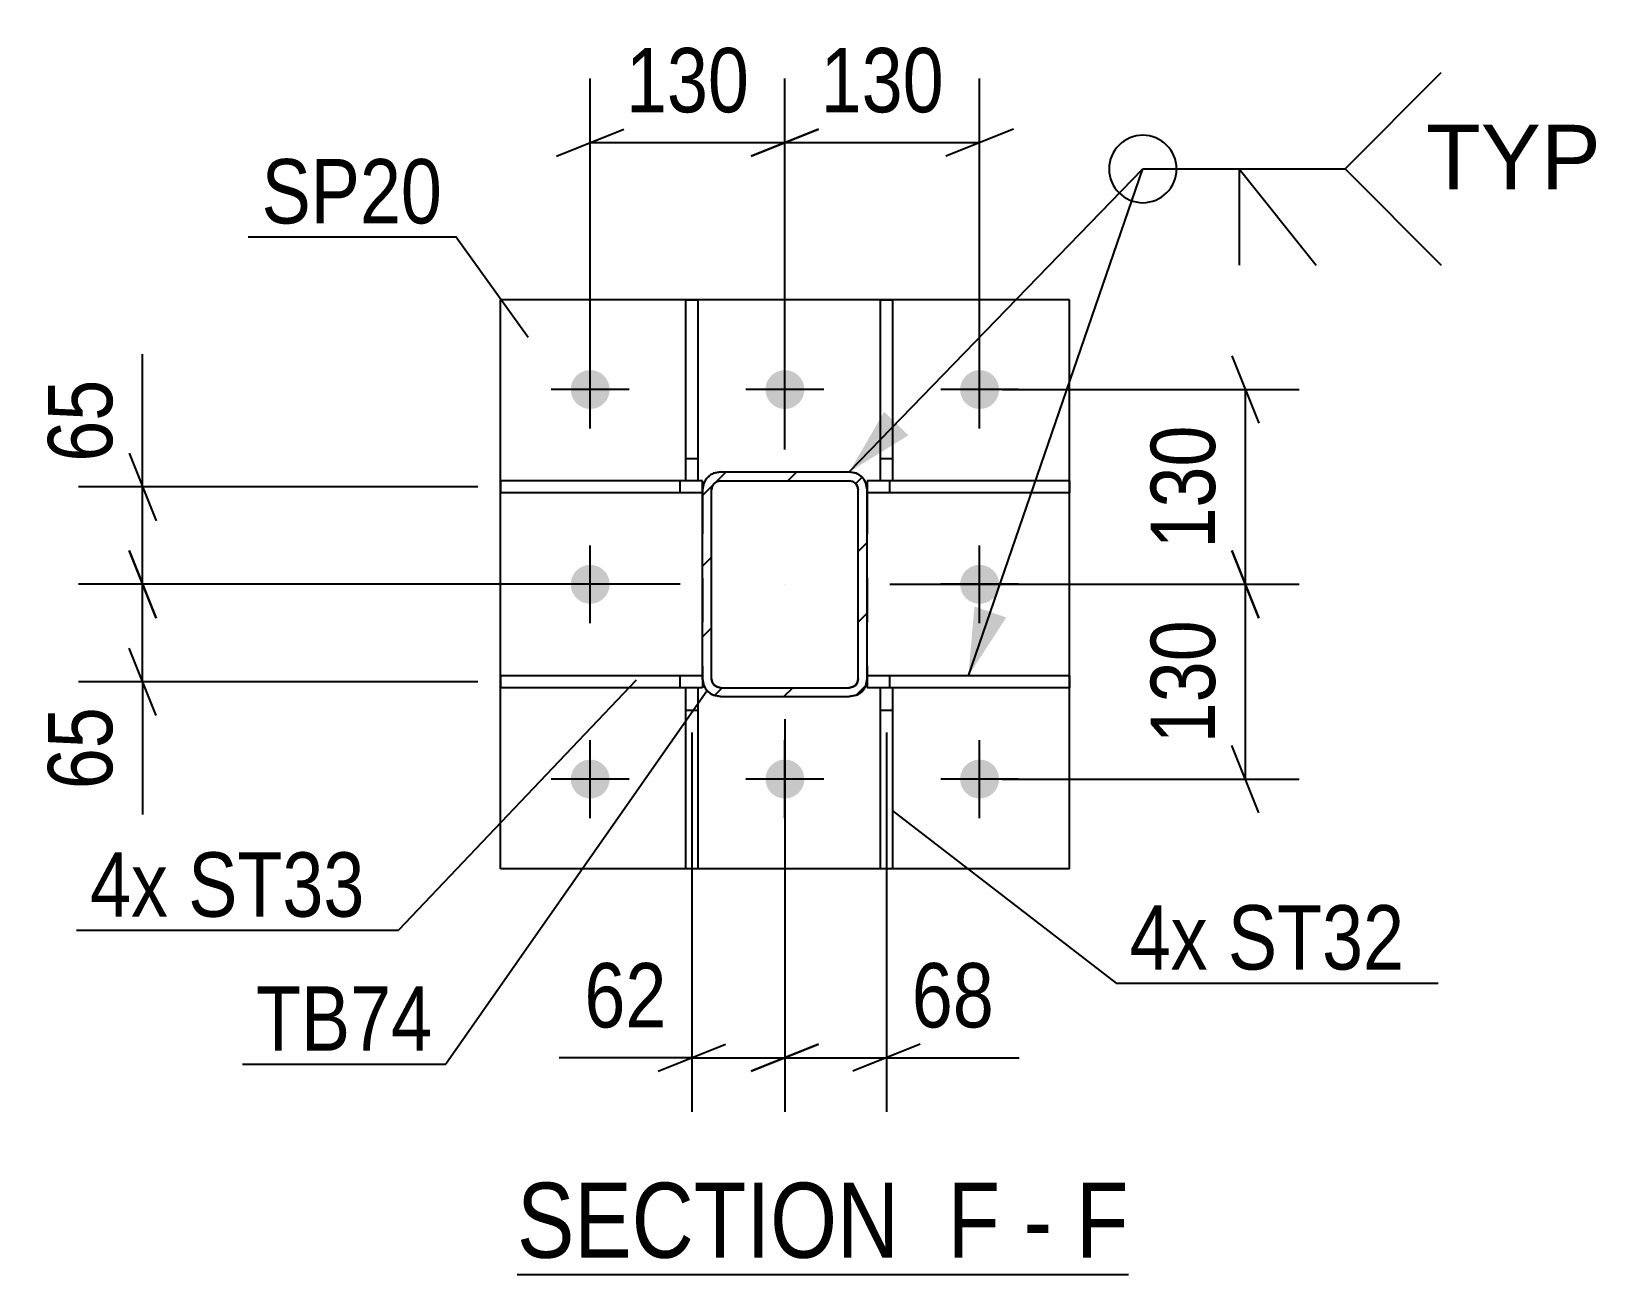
# Model space of a CAD drawing. Header units: millimetres. Extents: x 0 to 841, y 0 to 594.
# Drawn here: x 277.9 to 347.8, y 144.9 to 200.2 of the extents above; entities that cross this region are included whole.
import ezdxf

# ---------------------------------------------------------------- set-up
doc = ezdxf.new("R2010")
doc.units = ezdxf.units.MM
doc.linetypes.add('DXK_LINE_DOT2', pattern=[3.9198, 1.9599, -1.9599])
doc.linetypes.add('DXK_LINE_DOT3', pattern=[5.9187, 2.979, -0.9799, 0.9799, -0.9799])
doc.styles.add('Arial', font='ARIAL.TTF', dxfattribs={"height": 0.2})
doc.styles.add('Arial Narrow', font='ARIALN.TTF', dxfattribs={"height": 0.2})

# ---------------------------------------------------------------- blocks, each defined once
blk = doc.blocks.new('Unknown-318885939-17 - 2395')
at = {"color": 6, "linetype": 'Continuous'}
blk.add_line((299.522, 144.911), (326.738, 144.911), dxfattribs=at)
at = {"color": 0, "linetype": 'Continuous'}
for points in [[(317.63, 145.661), (317.63, 149.161), (299.522, 149.161), (299.522, 145.661)], [(321.021, 145.661), (321.021, 149.161), (318.68, 149.161), (318.68, 145.661)], [(323.346, 145.661), (323.346, 149.161), (322.071, 149.161), (322.071, 145.661)], [(326.738, 145.661), (326.738, 149.161), (324.396, 149.161), (324.396, 145.661)]]:
    blk.add_wipeout(points, dxfattribs=at)
at = {"color": 7, "linetype": 'Continuous', "style": 'Arial Narrow'}
for s, height, p in [('SECTION ', 3.3405, (299.522, 145.661)), ('F', 3.34, (318.68, 145.661)), ('F', 3.34, (324.396, 145.661)), ('-', 3.34, (322.071, 145.661))]:
    blk.add_text(s, height=height, dxfattribs=at).set_placement(p)
blk = doc.blocks.new('Part-318885939-2514 - 2395')
at = {"color": 2, "linetype": 'Continuous'}
for p, q in [((324.113, 180.228), (315.114, 180.228)), ((315.114, 180.228), (315.114, 179.827)), ((324.113, 180.228), (324.113, 179.695)), ((324.113, 179.695), (315.114, 179.695))]:
    blk.add_line(p, q, dxfattribs=at)
at = {"color": 7, "linetype": 'DXK_LINE_DOT2'}
for p, q in [((316.114, 179.695), (316.114, 180.228)), ((315.114, 179.827), (315.114, 179.695))]:
    blk.add_line(p, q, dxfattribs=at)
blk = doc.blocks.new('Bolt-318885939-2450 - 2395')
at = {"linetype": 'Continuous'}
for points in [[(301.913, 184.296, -1), (303.646, 184.296, -1)], [(310.58, 184.296, -1), (312.313, 184.296, -1)], [(319.246, 184.296, -1), (320.98, 184.296, -1)], [(301.913, 175.63, -1), (303.646, 175.63, -1)], [(319.246, 175.63, -1), (320.98, 175.63, -1)], [(301.913, 166.963, -1), (303.646, 166.963, -1)], [(310.58, 166.963, -1), (312.313, 166.963, -1)], [(319.246, 166.963, -1), (320.98, 166.963, -1)]]:
    blk.add_hatch(color=1, dxfattribs=at).paths.add_polyline_path(points)
at = {"color": 1, "linetype": 'Continuous'}
for p, q in [((302.78, 182.563), (302.78, 186.03)), ((311.446, 182.563), (311.446, 186.03)), ((320.113, 182.563), (320.113, 186.03)), ((304.513, 184.296), (301.046, 184.296)), ((313.18, 184.296), (309.713, 184.296)), ((321.846, 184.296), (318.38, 184.296)), ((302.78, 173.896), (302.78, 177.363)), ((320.113, 173.896), (320.113, 177.363)), ((304.513, 175.63), (301.046, 175.63)), ((321.846, 175.63), (318.38, 175.63)), ((302.78, 165.23), (302.78, 168.696)), ((311.446, 165.23), (311.446, 168.696)), ((320.113, 165.23), (320.113, 168.696)), ((304.513, 166.963), (301.046, 166.963)), ((313.18, 166.963), (309.713, 166.963)), ((321.846, 166.963), (318.38, 166.963))]:
    blk.add_line(p, q, dxfattribs=at)
blk = doc.blocks.new('Part-318885939-2404 - 2395')
at = {"color": 2, "linetype": 'Continuous'}
for p, q in [((307.036, 162.961), (307.036, 171.035)), ((307.036, 171.035), (307.57, 171.035)), ((307.57, 171.035), (307.57, 162.961)), ((307.57, 162.961), (307.036, 162.961))]:
    blk.add_line(p, q, dxfattribs=at)
at = {"color": 7, "linetype": 'DXK_LINE_DOT2'}
blk.add_line((307.036, 170.035), (307.57, 170.035), dxfattribs=at)
blk = doc.blocks.new('Part-318885939-2409 - 2395')
at = {"color": 2, "linetype": 'Continuous'}
for p, q in [((307.78, 171.561), (298.78, 171.561)), ((298.78, 171.561), (298.78, 171.028)), ((307.78, 171.43), (307.78, 171.028)), ((307.036, 171.028), (298.78, 171.028)), ((307.78, 171.028), (307.57, 171.028))]:
    blk.add_line(p, q, dxfattribs=at)
at = {"color": 7, "linetype": 'DXK_LINE_DOT2'}
for p, q in [((306.78, 171.028), (306.78, 171.561)), ((307.78, 171.43), (307.78, 171.561)), ((307.57, 171.028), (307.036, 171.028))]:
    blk.add_line(p, q, dxfattribs=at)
blk = doc.blocks.new('Part-318885939-2427 - 2395')
at = {"color": 2, "linetype": 'Continuous'}
for p, q in [((315.702, 180.235), (315.702, 188.295)), ((315.702, 188.295), (316.236, 188.295)), ((316.236, 188.295), (316.236, 180.235)), ((316.236, 180.235), (315.702, 180.235))]:
    blk.add_line(p, q, dxfattribs=at)
at = {"color": 7, "linetype": 'DXK_LINE_DOT2'}
blk.add_line((315.702, 181.235), (316.236, 181.235), dxfattribs=at)
blk = doc.blocks.new('Part-318885939-2432 - 2395')
at = {"color": 2, "linetype": 'Continuous'}
for p, q in [((307.036, 180.235), (307.036, 188.295)), ((307.036, 188.295), (307.57, 188.295)), ((307.57, 188.295), (307.569, 180.235)), ((307.569, 180.235), (307.036, 180.235))]:
    blk.add_line(p, q, dxfattribs=at)
at = {"color": 7, "linetype": 'DXK_LINE_DOT2'}
blk.add_line((307.036, 181.235), (307.569, 181.235), dxfattribs=at)
blk = doc.blocks.new('Part-318885939-2437 - 2395')
at = {"color": 2, "linetype": 'Continuous'}
for p, q in [((315.702, 162.961), (315.703, 171.035)), ((315.703, 171.035), (316.236, 171.035)), ((316.236, 171.035), (316.236, 162.961)), ((316.236, 162.961), (315.702, 162.961))]:
    blk.add_line(p, q, dxfattribs=at)
at = {"color": 7, "linetype": 'DXK_LINE_DOT2'}
blk.add_line((315.703, 170.035), (316.236, 170.035), dxfattribs=at)
blk = doc.blocks.new('Part-318885939-2447 - 2395')
at = {"color": 2, "linetype": 'Continuous'}
for p, q in [((324.113, 171.561), (315.114, 171.561)), ((315.114, 171.432), (315.114, 171.028)), ((324.113, 171.561), (324.113, 171.028)), ((315.703, 171.028), (315.114, 171.028)), ((324.113, 171.028), (316.236, 171.028))]:
    blk.add_line(p, q, dxfattribs=at)
at = {"color": 7, "linetype": 'DXK_LINE_DOT2'}
for p, q in [((315.114, 171.561), (315.114, 171.432)), ((316.114, 171.028), (316.114, 171.561)), ((316.236, 171.028), (315.703, 171.028))]:
    blk.add_line(p, q, dxfattribs=at)
blk = doc.blocks.new('Part-318885939-2456 - 2395')
at = {"color": 2, "linetype": 'Continuous'}
for p, q in [((307.78, 180.228), (298.78, 180.228)), ((298.78, 180.228), (298.78, 179.695)), ((307.78, 179.83), (307.78, 180.228)), ((307.78, 179.695), (298.78, 179.695))]:
    blk.add_line(p, q, dxfattribs=at)
at = {"color": 7, "linetype": 'DXK_LINE_DOT2'}
for p, q in [((306.78, 179.695), (306.78, 180.228)), ((307.78, 179.83), (307.78, 179.695))]:
    blk.add_line(p, q, dxfattribs=at)
blk = doc.blocks.new('Part-318885939-2509 - 2395')
at = {"color": 2, "linetype": 'Continuous'}
for p, q in [((298.78, 162.963), (298.78, 188.296)), ((324.113, 188.296), (298.78, 188.296)), ((324.113, 162.963), (324.113, 188.296)), ((324.113, 162.963), (298.78, 162.963))]:
    blk.add_line(p, q, dxfattribs=at)
blk = doc.blocks.new('Part-318885939-2557 - 2395')
at = {"linetype": 'Continuous'}
h = blk.add_hatch(dxfattribs=at)
h.set_pattern_fill('', scale=0.7, style=0, pattern_type=0)
h.set_pattern_definition([(45, (314.8787, 180.3954), (-1.57154, 1.57154), [])])
h.paths.add_polyline_path([(315.052, 180.136), (314.879, 180.395), (314.619, 180.569), (314.313, 180.63), (308.58, 180.63), (308.274, 180.569), (308.014, 180.395), (307.841, 180.136), (307.78, 179.83), (307.78, 171.43), (307.841, 171.124), (308.014, 170.864), (308.274, 170.691), (308.58, 170.63), (314.313, 170.63), (314.619, 170.691), (314.879, 170.864), (315.052, 171.124), (315.113, 171.43), (315.113, 179.83)])
h.paths.add_polyline_path([(314.713, 171.43), (314.683, 171.277), (314.596, 171.147), (314.466, 171.06), (314.313, 171.03), (308.58, 171.03), (308.427, 171.06), (308.297, 171.147), (308.21, 171.277), (308.18, 171.43), (308.18, 179.83), (308.21, 179.983), (308.297, 180.113), (308.427, 180.199), (308.58, 180.23), (314.313, 180.23), (314.466, 180.199), (314.596, 180.113), (314.683, 179.983), (314.713, 179.83)])
at = {"color": 7, "linetype": 'DXK_LINE_DOT2'}
for p, q in [((308.274, 180.569), (308.58, 180.63)), ((308.58, 180.23), (308.427, 180.199)), ((308.58, 180.63), (314.313, 180.63)), ((308.58, 180.23), (314.313, 180.23)), ((314.313, 180.63), (314.619, 180.569)), ((314.466, 180.199), (314.313, 180.23)), ((307.78, 179.83), (307.841, 180.136)), ((307.78, 179.83), (307.78, 171.43)), ((308.21, 179.983), (308.18, 179.83)), ((308.18, 171.43), (308.18, 179.83)), ((308.297, 180.113), (308.21, 179.983)), ((308.427, 180.199), (308.297, 180.113)), ((314.596, 180.113), (314.466, 180.199)), ((314.683, 179.983), (314.596, 180.113)), ((314.713, 179.83), (314.683, 179.983)), ((314.713, 171.43), (314.713, 179.83)), ((315.052, 180.136), (315.113, 179.83)), ((315.113, 179.83), (315.113, 171.43)), ((307.841, 171.124), (307.78, 171.43)), ((308.18, 171.43), (308.21, 171.277)), ((308.21, 171.277), (308.297, 171.147)), ((308.297, 171.147), (308.427, 171.06)), ((314.466, 171.06), (314.596, 171.147)), ((314.596, 171.147), (314.683, 171.277)), ((314.683, 171.277), (314.713, 171.43)), ((315.113, 171.43), (315.052, 171.124)), ((308.58, 170.63), (308.274, 170.691)), ((308.427, 171.06), (308.58, 171.03)), ((308.58, 171.03), (314.313, 171.03)), ((308.58, 170.63), (314.313, 170.63)), ((314.313, 171.03), (314.466, 171.06)), ((314.619, 170.691), (314.313, 170.63))]:
    blk.add_line(p, q, dxfattribs=at)
at = {"color": 2, "linetype": 'Continuous'}
for p, q in [((308.58, 180.63), (308.274, 180.569)), ((308.427, 180.199), (308.58, 180.23)), ((308.58, 180.63), (314.313, 180.63)), ((308.58, 180.23), (314.313, 180.23)), ((314.619, 180.569), (314.313, 180.63)), ((314.313, 180.23), (314.466, 180.199)), ((307.841, 180.136), (307.78, 179.83)), ((307.78, 171.43), (307.78, 179.83)), ((308.18, 179.83), (308.21, 179.983)), ((308.18, 171.43), (308.18, 179.83)), ((308.21, 179.983), (308.297, 180.113)), ((308.297, 180.113), (308.427, 180.199)), ((314.466, 180.199), (314.596, 180.113)), ((314.596, 180.113), (314.683, 179.983)), ((314.683, 179.983), (314.713, 179.83)), ((314.713, 171.43), (314.713, 179.83)), ((315.113, 179.83), (315.052, 180.136)), ((315.113, 171.43), (315.113, 179.83)), ((307.78, 171.43), (307.841, 171.124)), ((308.21, 171.277), (308.18, 171.43)), ((308.297, 171.147), (308.21, 171.277)), ((308.427, 171.06), (308.297, 171.147)), ((314.596, 171.147), (314.466, 171.06)), ((314.683, 171.277), (314.596, 171.147)), ((314.713, 171.43), (314.683, 171.277)), ((315.052, 171.124), (315.113, 171.43)), ((308.274, 170.691), (308.58, 170.63)), ((308.58, 171.03), (308.427, 171.06)), ((308.58, 171.03), (314.313, 171.03)), ((308.58, 170.63), (314.313, 170.63)), ((314.466, 171.06), (314.313, 171.03)), ((314.313, 170.63), (314.619, 170.691))]:
    blk.add_line(p, q, dxfattribs=at)
at = {"color": 7, "linetype": 'DXK_LINE_DOT3'}
blk.add_line((311.446, 175.63), (311.446, 175.63), dxfattribs=at)
at = {"color": 7, "linetype": 'DXK_LINE_DOT2'}
for centre, start, end in [((308.58, 179.83), 112.5, 157.5), ((314.313, 179.83), 22.5, 67.5), ((308.58, 171.43), 202.5, 247.5), ((314.313, 171.43), 292.5, 337.5)]:
    blk.add_arc(centre, 0.8, start, end, dxfattribs=at)
at = {"color": 2, "linetype": 'Continuous'}
for centre, start, end in [((308.58, 179.83), 112.5, 157.5), ((314.313, 179.83), 22.5, 67.5), ((308.58, 171.43), 202.5, 247.5), ((314.313, 171.43), 292.5, 337.5)]:
    blk.add_arc(centre, 0.8, start, end, dxfattribs=at)
blk = doc.blocks.new('StraightDimension-318885939-2615 - 2395')
at = {"color": 7, "linetype": 'Continuous'}
for p, q in [((302.78, 185.296), (302.78, 198.134)), ((311.446, 181.63), (311.446, 198.134)), ((301.28, 194.684), (304.28, 195.884)), ((312.946, 195.884), (309.946, 194.684)), ((302.78, 195.284), (311.446, 195.284))]:
    blk.add_line(p, q, dxfattribs=at)
at = {"color": 0}
blk.add_wipeout([(310.455, 196.034), (310.455, 200.234), (303.771, 200.234), (303.771, 196.034)], dxfattribs=at)
at = {"color": 3, "style": 'Arial Narrow'}
blk.add_text('130', height=2.8633, dxfattribs=at).set_placement((304.371, 196.634))
blk = doc.blocks.new('StraightDimension-318885939-2676 - 2395')
at = {"color": 7, "linetype": 'Continuous'}
for p, q in [((331.341, 185.796), (332.541, 182.796)), ((321.113, 184.296), (334.341, 184.296)), ((331.941, 175.63), (331.941, 184.296)), ((332.541, 174.13), (331.341, 177.13)), ((316.113, 175.63), (334.341, 175.63))]:
    blk.add_line(p, q, dxfattribs=at)
at = {"color": 0}
blk.add_wipeout([(331.191, 183.305), (326.991, 183.305), (326.991, 176.621), (331.191, 176.621)], dxfattribs=at)
at = {"color": 3, "style": 'Arial Narrow'}
blk.add_text('130', height=2.8633, rotation=90.00021, dxfattribs=at).set_placement((330.591, 177.221))
blk = doc.blocks.new('StraightDimension-318885939-2634 - 2395')
at = {"color": 7, "linetype": 'Continuous'}
for p, q in [((307.303, 169.035), (307.303, 152.161)), ((311.446, 169.63), (311.446, 152.161)), ((305.803, 153.961), (308.803, 155.161)), ((312.946, 155.161), (309.946, 153.961)), ((307.303, 154.561), (301.397, 154.561)), ((307.303, 154.561), (301.397, 154.561)), ((307.303, 154.561), (311.446, 154.561))]:
    blk.add_line(p, q, dxfattribs=at)
at = {"color": 0}
blk.add_wipeout([(306.778, 155.311), (306.778, 159.511), (301.922, 159.511), (301.922, 155.311)], dxfattribs=at)
at = {"color": 3, "style": 'Arial Narrow'}
blk.add_text('62', height=2.8633, dxfattribs=at).set_placement((302.522, 155.911))
blk = doc.blocks.new('StraightDimension-318885939-2624 - 2395')
at = {"color": 7, "linetype": 'Continuous'}
for p, q in [((311.446, 181.63), (311.446, 198.134)), ((320.113, 185.296), (320.113, 198.134)), ((309.946, 194.684), (312.946, 195.884)), ((321.613, 195.884), (318.613, 194.684)), ((311.446, 195.284), (320.113, 195.284))]:
    blk.add_line(p, q, dxfattribs=at)
at = {"color": 0}
blk.add_wipeout([(319.122, 196.034), (319.122, 200.234), (312.438, 200.234), (312.438, 196.034)], dxfattribs=at)
at = {"color": 3, "style": 'Arial Narrow'}
blk.add_text('130', height=2.8633, dxfattribs=at).set_placement((313.038, 196.634))
blk = doc.blocks.new('StraightDimension-318885939-2643 - 2395')
at = {"color": 7, "linetype": 'Continuous'}
for p, q in [((311.446, 169.63), (311.446, 152.161)), ((315.969, 169.035), (315.969, 152.161)), ((309.946, 153.961), (312.946, 155.161)), ((317.469, 155.161), (314.469, 153.961)), ((311.446, 154.561), (315.969, 154.561)), ((315.969, 154.561), (321.876, 154.561)), ((315.969, 154.561), (321.876, 154.561))]:
    blk.add_line(p, q, dxfattribs=at)
at = {"color": 0}
blk.add_wipeout([(321.351, 155.311), (321.351, 159.511), (316.494, 159.511), (316.494, 155.311)], dxfattribs=at)
at = {"color": 3, "style": 'Arial Narrow'}
blk.add_text('68', height=2.8633, dxfattribs=at).set_placement((317.094, 155.911))
blk = doc.blocks.new('StraightDimension-318885939-2653 - 2395')
at = {"color": 7, "linetype": 'Continuous'}
for p, q in [((282.256, 177.13), (283.456, 174.13)), ((306.78, 175.63), (280.006, 175.63)), ((282.856, 171.295), (282.856, 175.63)), ((283.456, 169.795), (282.256, 172.795)), ((297.78, 171.295), (280.006, 171.295)), ((282.856, 171.295), (282.856, 165.388)), ((282.856, 171.295), (282.856, 165.388))]:
    blk.add_line(p, q, dxfattribs=at)
at = {"color": 0}
blk.add_wipeout([(282.106, 170.77), (277.906, 170.77), (277.906, 165.913), (282.106, 165.913)], dxfattribs=at)
at = {"color": 3, "style": 'Arial Narrow'}
blk.add_text('65', height=2.8633, rotation=90.00021, dxfattribs=at).set_placement((281.506, 166.513))
blk = doc.blocks.new('StraightDimension-318885939-2659 - 2395')
at = {"color": 7, "linetype": 'Continuous'}
for p, q in [((282.856, 179.961), (282.856, 185.868)), ((282.856, 179.961), (282.856, 185.868)), ((282.256, 181.461), (283.456, 178.461)), ((297.78, 179.961), (280.006, 179.961)), ((282.856, 175.63), (282.856, 179.961)), ((283.456, 174.13), (282.256, 177.13)), ((306.78, 175.63), (280.006, 175.63))]:
    blk.add_line(p, q, dxfattribs=at)
at = {"color": 0}
blk.add_wipeout([(282.106, 185.343), (277.906, 185.343), (277.906, 180.486), (282.106, 180.486)], dxfattribs=at)
at = {"color": 3, "style": 'Arial Narrow'}
blk.add_text('65', height=2.8633, rotation=90.00021, dxfattribs=at).set_placement((281.506, 181.086))
blk = doc.blocks.new('StraightDimension-318885939-2666 - 2395')
at = {"color": 7, "linetype": 'Continuous'}
for p, q in [((331.341, 177.13), (332.541, 174.13)), ((316.113, 175.63), (334.341, 175.63)), ((331.941, 166.963), (331.941, 175.63)), ((332.541, 165.463), (331.341, 168.463)), ((321.113, 166.963), (334.341, 166.963))]:
    blk.add_line(p, q, dxfattribs=at)
at = {"color": 0}
blk.add_wipeout([(331.191, 174.639), (326.991, 174.639), (326.991, 167.954), (331.191, 167.954)], dxfattribs=at)
at = {"color": 3, "style": 'Arial Narrow'}
blk.add_text('130', height=2.8633, rotation=90.00021, dxfattribs=at).set_placement((330.591, 168.554))
blk = doc.blocks.new('MarkSet-318885939-2769 - 2395')
at = {"color": 30, "linetype": 'Continuous'}
for p in [(304.818, 171.364), (279.917, 160.238)]:
    blk.add_line(p, (294.243, 160.238), dxfattribs=at)
at = {"color": 0}
for points in [[(283.988, 160.838), (283.988, 163.838), (280.517, 163.838), (280.517, 160.838)], [(292.743, 160.838), (292.743, 163.838), (284.888, 163.838), (284.888, 160.838)]]:
    blk.add_wipeout(points, dxfattribs=at)
for points in [[(283.988, 160.838), (283.988, 163.838), (280.517, 163.838), (280.517, 160.838)], [(292.743, 160.838), (292.743, 163.838), (284.888, 163.838), (284.888, 160.838)]]:
    blk.add_wipeout(points, dxfattribs=at)
at = {"color": 3, "style": 'Arial Narrow'}
for s, p in [('4x', (280.517, 160.838)), ('ST33', (284.888, 160.838))]:
    blk.add_text(s, height=2.8633, dxfattribs=at).set_placement(p)
blk = doc.blocks.new('Mark-318885939-2505 - 2395')
at = {"color": 30, "linetype": 'Continuous'}
for p in [(287.554, 191.089), (300.016, 186.61)]:
    blk.add_line(p, (296.793, 191.089), dxfattribs=at)
at = {"color": 0}
blk.add_wipeout([(296.193, 191.689), (296.193, 194.689), (288.154, 194.689), (288.154, 191.689)], dxfattribs=at)
blk.add_wipeout([(296.193, 191.689), (296.193, 194.689), (288.154, 194.689), (288.154, 191.689)], dxfattribs=at)
at = {"color": 3, "style": 'Arial Narrow'}
blk.add_text('SP20', height=2.8633, dxfattribs=at).set_placement((288.154, 191.689))
blk = doc.blocks.new('Mark-318885939-2553 - 2395')
at = {"color": 30, "linetype": 'Continuous'}
for p in [(307.996, 170.913), (287.301, 154.273)]:
    blk.add_line(p, (296.356, 154.273), dxfattribs=at)
at = {"color": 0}
blk.add_wipeout([(295.756, 154.873), (295.756, 157.873), (287.901, 157.873), (287.901, 154.873)], dxfattribs=at)
blk.add_wipeout([(295.756, 154.873), (295.756, 157.873), (287.901, 157.873), (287.901, 154.873)], dxfattribs=at)
at = {"color": 3, "style": 'Arial Narrow'}
blk.add_text('TB74', height=2.8633, dxfattribs=at).set_placement((287.901, 154.873))
blk = doc.blocks.new('WeldMark-318885939-2686 - 2395')
at = {"linetype": 'Continuous'}
for points in [[(316.939, 182.262), (314.313, 180.63), (315.862, 183.306)], [(321.299, 174.154), (319.613, 171.561), (319.881, 174.642)]]:
    blk.add_hatch(color=30, dxfattribs=at).paths.add_polyline_path(points)
at = {"color": 30, "linetype": 'Continuous'}
for p, q in [((314.313, 180.63), (327.377, 194.112)), ((319.613, 171.561), (327.377, 194.112)), ((327.377, 194.112), (336.377, 194.112))]:
    blk.add_line(p, q, dxfattribs=at)
at = {"color": 3, "linetype": 'Continuous'}
for q in [(335.092, 189.826), (331.663, 189.826)]:
    blk.add_line((331.663, 194.112), q, dxfattribs=at)
for start, end in [(90, 270), (270, 90)]:
    blk.add_arc((327.377, 194.112), 1.5, start, end, dxfattribs=at)
at = {"color": 0, "linetype": 'Continuous'}
blk.add_wipeout([(347.753, 193.212), (347.753, 196.212), (339.977, 196.212), (339.977, 193.212)], dxfattribs=at)
blk.add_wipeout([(347.753, 193.212), (347.753, 196.212), (339.977, 196.212), (339.977, 193.212)], dxfattribs=at)
at = {"color": 3, "linetype": 'Continuous'}
for q in [(340.663, 198.398), (340.663, 189.826)]:
    blk.add_line((336.377, 194.112), q, dxfattribs=at)
at = {"color": 3, "linetype": 'Continuous', "style": 'Arial'}
blk.add_text('TYP', height=2.8652, dxfattribs=at).set_placement((339.977, 193.212))
blk = doc.blocks.new('MarkSet-318885939-2739 - 2395')
at = {"color": 30, "linetype": 'Continuous'}
for p, q in [((316.225, 165.571), (326.192, 157.887)), ((326.192, 157.887), (340.519, 157.887))]:
    blk.add_line(p, q, dxfattribs=at)
at = {"color": 0}
for points in [[(330.264, 158.487), (330.264, 161.487), (326.792, 161.487), (326.792, 158.487)], [(339.019, 158.487), (339.019, 161.487), (331.164, 161.487), (331.164, 158.487)]]:
    blk.add_wipeout(points, dxfattribs=at)
for points in [[(330.264, 158.487), (330.264, 161.487), (326.792, 161.487), (326.792, 158.487)], [(339.019, 158.487), (339.019, 161.487), (331.164, 161.487), (331.164, 158.487)]]:
    blk.add_wipeout(points, dxfattribs=at)
at = {"color": 3, "style": 'Arial Narrow'}
for s, p in [('4x', (326.792, 158.487)), ('ST32', (331.164, 158.487))]:
    blk.add_text(s, height=2.8633, dxfattribs=at).set_placement(p)

msp = doc.modelspace()

# ---------------------------------------------------------------- block references
for name in ['Part-318885939-2509 - 2395', 'Part-318885939-2432 - 2395', 'Part-318885939-2427 - 2395', 'Bolt-318885939-2450 - 2395', 'Part-318885939-2456 - 2395', 'Part-318885939-2557 - 2395', 'Part-318885939-2514 - 2395', 'Part-318885939-2409 - 2395', 'Part-318885939-2447 - 2395', 'Part-318885939-2404 - 2395', 'Part-318885939-2437 - 2395', 'Unknown-318885939-17 - 2395']:
    msp.add_blockref(name, (0, 0))

# ---------------------------------------------------------------- next in the draw order: block references
for name in ['StraightDimension-318885939-2615 - 2395', 'Mark-318885939-2505 - 2395', 'StraightDimension-318885939-2676 - 2395', 'StraightDimension-318885939-2634 - 2395']:
    msp.add_blockref(name, (0, 0))

# ---------------------------------------------------------------- next in the draw order: block references
for name in ['StraightDimension-318885939-2624 - 2395', 'StraightDimension-318885939-2653 - 2395', 'StraightDimension-318885939-2643 - 2395']:
    msp.add_blockref(name, (0, 0))

# ---------------------------------------------------------------- next in the draw order: block references
for name in ['StraightDimension-318885939-2659 - 2395', 'StraightDimension-318885939-2666 - 2395', 'MarkSet-318885939-2769 - 2395']:
    msp.add_blockref(name, (0, 0))

# ---------------------------------------------------------------- next in the draw order: block references
for name in ['WeldMark-318885939-2686 - 2395', 'Mark-318885939-2553 - 2395', 'MarkSet-318885939-2739 - 2395']:
    msp.add_blockref(name, (0, 0))

doc.saveas('drawing.dxf')
